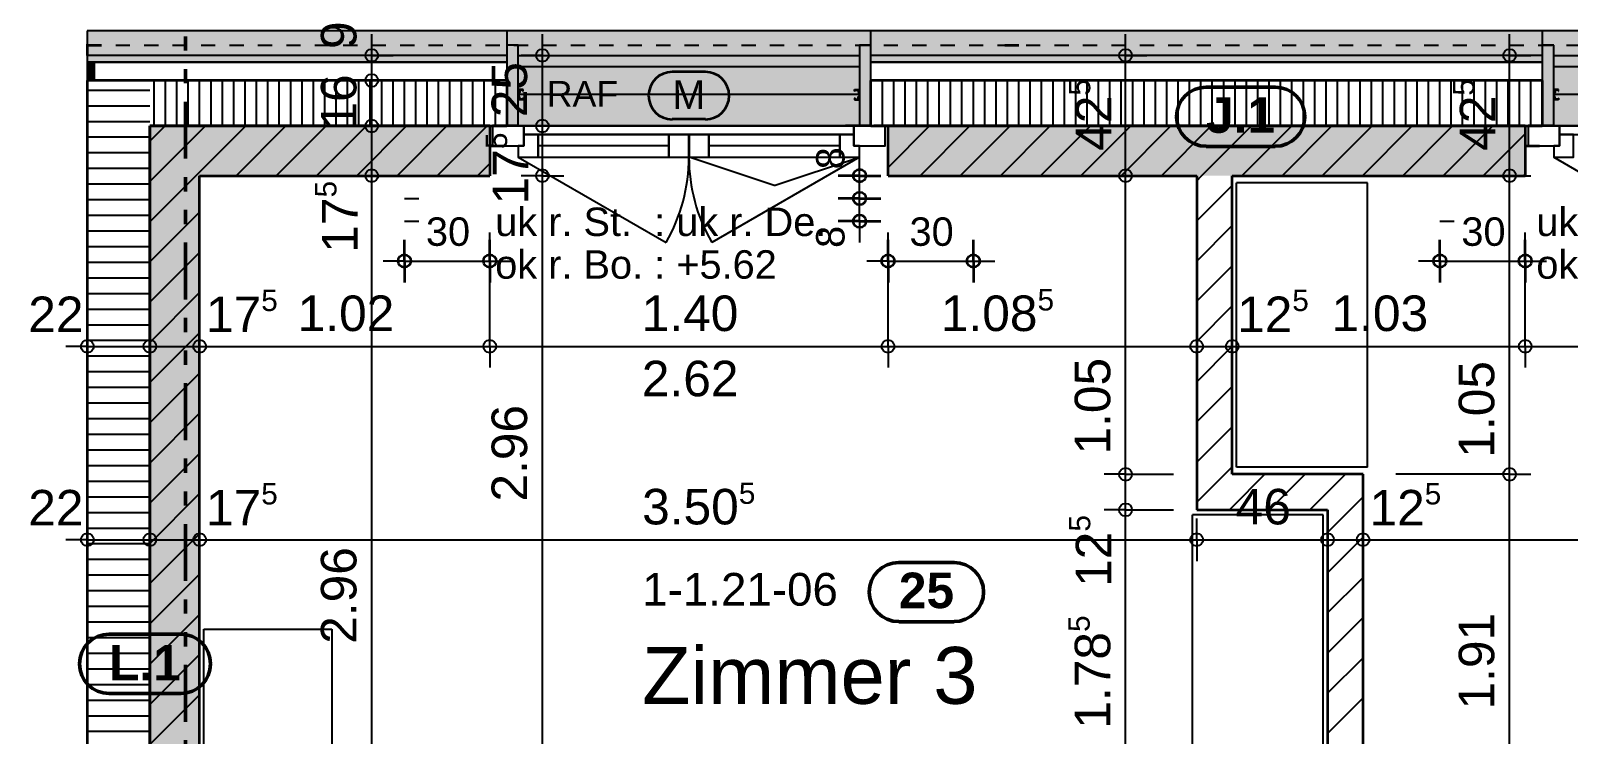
# Model space of a CAD drawing. Header units: centimetres. Extents: x 0.3 to 84.3, y 0.3 to 59.7.
# Drawn here: x 30.82 to 41.63, y 42.89 to 47.83 of the extents above; entities that cross this region are included whole.
import ezdxf

# ---------------------------------------------------------------- set-up
doc = ezdxf.new("R2010")
doc.units = ezdxf.units.CM
for name, pattern in [('AUSGEZOGEN', [0]), ('LINIE_17', [0.05, 0, -0.05]), ('LINIE_23', [0.79, 0.4, -0.13, 0, -0.13, 0, -0.13]), ('PHANTOM', [63.5, 31.75, -6.35, 6.35, -6.35, 6.35, -6.35]), ('PUNKT', [6.35, 0, -6.35]), ('RAND', [44.45, 12.7, -6.35, 12.7, -6.35, 0, -6.35]), ('VERDECKT', [9.525, 6.35, -3.175])]:
    doc.linetypes.add(name, pattern=pattern)
for name, color, linetype, lineweight in [('Allgemein', 7, 'AUSGEZOGEN', 35), ('Bauachsen grob', 7, 'RAND', 25), ('Daemmung', 7, 'AUSGEZOGEN', 35), ('Fenster', 7, 'AUSGEZOGEN', 35), ('Fuellflaeche tragende Wände MW', 7, 'AUSGEZOGEN', 25), ('Holz Fassadenverkleidung', 7, 'AUSGEZOGEN', 35), ('Holzgelaender', 7, 'AUSGEZOGEN', 50), ('Konstruktion oben', 7, 'VERDECKT', 25), ('Oeffnungsrichtung Fenster', 7, 'AUSGEZOGEN', 25), ('Raumbezeichnung', 7, 'AUSGEZOGEN', 35), ('Rolladen', 7, 'AUSGEZOGEN', 25), ('Spengler', 7, 'AUSGEZOGEN', 35), ('Text Koten', 7, 'AUSGEZOGEN', 50), ('Text Werkplan Ausfuehrung', 7, 'AUSGEZOGEN', 50), ('Unterkonstruktion', 7, 'AUSGEZOGEN', 35), ('Vorhangbrett', 7, 'AUSGEZOGEN', 25), ('Wand Mauerwerk tragend', 7, 'AUSGEZOGEN', 35), ('Werkplan- Ausfuehrungsmasse', 7, 'AUSGEZOGEN', 25)]:
    doc.layers.add(name, color=color, linetype=linetype, lineweight=lineweight)
doc.layers.add('Elektro Text', color=7, linetype='AUSGEZOGEN', lineweight=35, true_color=0x656565)
doc.layers.add('Moebel', color=7, linetype='AUSGEZOGEN', lineweight=25, true_color=0xababab)
doc.styles.add('ARIAL', font='ARIAL.TTF')

msp = doc.modelspace()

# ---------------------------------------------------------------- hatches: boundary and pattern name
at = {"layer": 'Allgemein', "linetype": 'AUSGEZOGEN', "lineweight": 25}
h = msp.add_hatch(color=32, dxfattribs=at)
h.paths.add_polyline_path([(36.73, 47.612), (41.45, 47.612), (41.45, 47.66), (36.73, 47.66)])
h.paths.add_polyline_path([(31.22, 47.612), (34.17, 47.612), (34.17, 47.66), (31.22, 47.66)])
h.paths.add_polyline_path([(44.01, 47.612), (48.73, 47.612), (48.73, 47.66), (44.01, 47.66)])
h.paths.add_polyline_path([(51.29, 47.612), (54.45, 47.612), (54.45, 47.66), (51.29, 47.66)])
h.paths.add_polyline_path([(57.01, 47.612), (58.49, 47.612), (58.49, 47.66), (57.01, 47.66)])
msp.add_hatch(color=32, dxfattribs=at).paths.add_polyline_path([(31.22, 47.602), (31.22, 47.484), (31.268, 47.484), (31.268, 47.602)])
at = {"layer": 'Daemmung', "linetype": 'AUSGEZOGEN', "lineweight": 25}
for points in [[(34.17, 47.484), (34.17, 47.164), (34.25, 47.164), (34.25, 47.484), (34.25, 47.564), (34.25, 47.612), (34.25, 47.66), (34.25, 47.732), (34.17, 47.732), (34.17, 47.66), (34.17, 47.612), (34.17, 47.564)], [(36.65, 47.484), (36.65, 47.164), (36.73, 47.164), (36.73, 47.484), (36.73, 47.564), (36.73, 47.612), (36.73, 47.66), (36.73, 47.732), (36.65, 47.732), (36.65, 47.66), (36.65, 47.612), (36.65, 47.564)], [(41.45, 47.484), (41.45, 47.164), (41.53, 47.164), (41.53, 47.484), (41.53, 47.564), (41.53, 47.612), (41.53, 47.66), (41.53, 47.732), (41.45, 47.732), (41.45, 47.66), (41.45, 47.612), (41.45, 47.564)]]:
    msp.add_hatch(color=32, dxfattribs=at).paths.add_polyline_path(points)
at = {"layer": 'Fuellflaeche tragende Wände MW', "linetype": 'AUSGEZOGEN', "lineweight": 25}
for points in [[(31.66, 47.164), (31.66, 46.814), (34.05, 46.814), (34.05, 47.164)], [(36.85, 47.164), (36.85, 46.814), (41.33, 46.814), (41.33, 47.164)], [(31.66, 46.814), (31.66, 40.464), (32.01, 40.464), (32.01, 46.814)]]:
    msp.add_hatch(color=254, dxfattribs=at).paths.add_polyline_path(points)
at = {"layer": 'Holzgelaender', "linetype": 'AUSGEZOGEN', "lineweight": 25, "true_color": 0xe3e3e3}
for points in [[(34.25, 47.58), (36.65, 47.58), (36.65, 47.66), (34.25, 47.66)], [(41.53, 47.58), (43.93, 47.58), (43.93, 47.66), (41.53, 47.66)]]:
    msp.add_hatch(color=254, dxfattribs=at).paths.add_polyline_path(points)
at = {"layer": 'Spengler', "linetype": 'AUSGEZOGEN', "lineweight": 25, "true_color": 0xfafafa}
for points in [[(34.17, 47.832), (31.22, 47.832), (31.22, 47.66), (34.17, 47.66)], [(36.73, 47.832), (34.17, 47.832), (34.17, 47.732), (34.25, 47.732), (34.25, 47.164), (36.65, 47.164), (36.65, 47.732), (36.73, 47.732)], [(41.45, 47.832), (36.73, 47.832), (36.73, 47.66), (41.45, 47.66)], [(44.01, 47.832), (41.45, 47.832), (41.45, 47.732), (41.53, 47.732), (41.53, 47.164), (43.93, 47.164), (43.93, 47.732), (44.01, 47.732)]]:
    msp.add_hatch(color=7, dxfattribs=at).paths.add_polyline_path(points)

# ---------------------------------------------------------------- linework, layer by layer
at = {"layer": 'Allgemein', "color": 7, "linetype": 'AUSGEZOGEN', "lineweight": 25}
for p, q in [((34.17, 47.66), (31.22, 47.66)), ((31.22, 47.66), (31.22, 47.612)), ((31.22, 47.612), (34.17, 47.612)), ((31.22, 47.602), (31.22, 47.484)), ((31.268, 47.602), (31.22, 47.602)), ((31.268, 47.564), (31.268, 47.602)), ((31.268, 47.484), (31.268, 47.564)), ((41.45, 47.66), (36.73, 47.66)), ((36.73, 47.612), (41.45, 47.612)), ((31.22, 47.484), (31.268, 47.484))]:
    msp.add_line(p, q, dxfattribs=at)
at = {"layer": 'Bauachsen grob', "color": 32, "linetype": 'LINIE_23', "lineweight": 50, "true_color": 0xc36e14}
msp.add_line((31.91, 1.394), (31.91, 57.974), dxfattribs=at)
at = {"layer": 'Daemmung', "color": 7, "linetype": 'AUSGEZOGEN', "lineweight": 25}
for p, q in [((34.25, 47.732), (34.17, 47.732)), ((34.17, 47.732), (34.17, 47.66)), ((34.25, 47.66), (34.25, 47.732)), ((36.73, 47.732), (36.65, 47.732)), ((36.65, 47.732), (36.65, 47.66)), ((36.73, 47.66), (36.73, 47.732)), ((41.53, 47.732), (41.45, 47.732)), ((41.45, 47.732), (41.45, 47.66)), ((41.53, 47.66), (41.53, 47.732)), ((34.17, 47.612), (34.17, 47.564)), ((34.17, 47.564), (34.17, 47.484)), ((34.25, 47.612), (34.25, 47.66)), ((34.25, 47.564), (34.25, 47.612)), ((34.25, 47.484), (34.25, 47.564)), ((36.65, 47.66), (36.65, 47.612)), ((36.65, 47.612), (36.65, 47.564)), ((36.65, 47.564), (36.65, 47.484)), ((36.73, 47.564), (36.73, 47.612)), ((36.73, 47.484), (36.73, 47.564)), ((41.45, 47.612), (41.45, 47.564)), ((41.45, 47.564), (41.45, 47.484)), ((41.53, 47.612), (41.53, 47.66)), ((41.53, 47.564), (41.53, 47.612)), ((41.53, 47.484), (41.53, 47.564)), ((34.17, 47.484), (34.17, 47.164)), ((34.25, 47.164), (34.25, 47.484)), ((36.65, 47.484), (36.65, 47.164)), ((36.73, 47.164), (36.73, 47.484)), ((41.45, 47.484), (41.45, 47.164)), ((41.53, 47.164), (41.53, 47.484)), ((31.66, 47.414), (31.22, 47.414)), ((31.66, 47.304), (31.22, 47.304)), ((31.66, 47.304), (31.22, 47.304)), ((31.66, 47.194), (31.22, 47.194)), ((34.17, 47.164), (34.25, 47.164)), ((36.65, 47.164), (36.73, 47.164)), ((41.45, 47.164), (41.53, 47.164)), ((31.66, 47.084), (31.22, 47.084)), ((31.66, 46.974), (31.22, 46.974)), ((31.66, 46.864), (31.22, 46.864)), ((31.66, 46.864), (31.22, 46.864)), ((31.66, 46.754), (31.22, 46.754)), ((31.66, 46.644), (31.22, 46.644)), ((31.66, 46.534), (31.22, 46.534)), ((31.66, 46.424), (31.22, 46.424)), ((31.66, 46.424), (31.22, 46.424)), ((31.66, 46.314), (31.22, 46.314)), ((31.66, 46.204), (31.22, 46.204)), ((31.66, 46.094), (31.22, 46.094)), ((31.66, 45.984), (31.22, 45.984)), ((31.66, 45.984), (31.22, 45.984)), ((31.66, 45.874), (31.22, 45.874)), ((31.66, 45.764), (31.22, 45.764)), ((31.66, 45.654), (31.22, 45.654)), ((31.66, 45.544), (31.22, 45.544)), ((31.66, 45.544), (31.22, 45.544)), ((31.66, 45.434), (31.22, 45.434)), ((31.66, 45.324), (31.22, 45.324)), ((31.66, 45.214), (31.22, 45.214)), ((31.66, 45.104), (31.22, 45.104)), ((31.66, 45.104), (31.22, 45.104)), ((31.66, 44.994), (31.22, 44.994)), ((31.66, 44.884), (31.22, 44.884)), ((31.66, 44.774), (31.22, 44.774)), ((31.66, 44.664), (31.22, 44.664)), ((31.66, 44.664), (31.22, 44.664)), ((31.66, 44.554), (31.22, 44.554)), ((31.66, 44.444), (31.22, 44.444)), ((31.66, 44.334), (31.22, 44.334)), ((31.66, 44.224), (31.22, 44.224)), ((31.66, 44.224), (31.22, 44.224)), ((31.66, 44.114), (31.22, 44.114)), ((31.66, 44.004), (31.22, 44.004)), ((31.66, 43.894), (31.22, 43.894)), ((31.66, 43.784), (31.22, 43.784)), ((31.66, 43.784), (31.22, 43.784)), ((31.66, 43.674), (31.22, 43.674)), ((31.66, 43.564), (31.22, 43.564)), ((31.66, 43.454), (31.22, 43.454)), ((31.66, 43.344), (31.22, 43.344)), ((31.66, 43.344), (31.22, 43.344)), ((31.66, 43.234), (31.22, 43.234)), ((31.66, 43.124), (31.22, 43.124)), ((31.66, 43.014), (31.22, 43.014)), ((31.66, 42.904), (31.22, 42.904)), ((31.66, 42.904), (31.22, 42.904))]:
    msp.add_line(p, q, dxfattribs=at)
at = {"layer": 'Daemmung', "color": 7, "linetype": 'AUSGEZOGEN', "lineweight": 35}
for p, q in [((31.268, 47.484), (31.22, 47.484)), ((31.22, 47.484), (31.22, 47.164)), ((31.66, 47.484), (31.268, 47.484)), ((34.17, 47.484), (31.66, 47.484)), ((34.17, 47.484), (34.17, 47.164)), ((36.73, 47.164), (36.73, 47.484)), ((41.45, 47.484), (36.73, 47.484)), ((41.45, 47.484), (41.45, 47.164)), ((31.22, 47.164), (31.22, 40.264)), ((31.66, 46.814), (31.66, 47.164)), ((31.66, 47.164), (32.01, 47.164)), ((32.01, 47.164), (34.05, 47.164)), ((34.05, 47.164), (34.17, 47.164)), ((36.73, 47.164), (36.85, 47.164)), ((36.85, 47.164), (41.33, 47.164)), ((41.33, 47.164), (41.45, 47.164)), ((31.66, 40.464), (31.66, 46.814))]:
    msp.add_line(p, q, dxfattribs=at)
at = {"layer": 'Daemmung', "color": 7, "linetype": 'AUSGEZOGEN', "lineweight": 25}
for points in [[(31.69, 47.164), (31.69, 47.484), (31.69, 47.484)], [(31.77, 47.164), (31.77, 47.484), (31.77, 47.484)], [(31.85, 47.164), (31.85, 47.484), (31.85, 47.484)], [(31.93, 47.164), (31.93, 47.484), (31.93, 47.484)], [(31.93, 47.164), (31.93, 47.484), (31.93, 47.484)], [(32.01, 47.164), (32.01, 47.484), (32.01, 47.484)], [(32.09, 47.164), (32.09, 47.484), (32.09, 47.484)], [(32.17, 47.164), (32.17, 47.484), (32.17, 47.484)], [(32.25, 47.164), (32.25, 47.484), (32.25, 47.484)], [(32.25, 47.164), (32.25, 47.484), (32.25, 47.484)], [(32.33, 47.164), (32.33, 47.484), (32.33, 47.484)], [(32.41, 47.164), (32.41, 47.484), (32.41, 47.484)], [(32.49, 47.164), (32.49, 47.484), (32.49, 47.484)], [(32.57, 47.164), (32.57, 47.484), (32.57, 47.484)], [(32.57, 47.164), (32.57, 47.484), (32.57, 47.484)], [(32.65, 47.164), (32.65, 47.484), (32.65, 47.484)], [(32.73, 47.164), (32.73, 47.484), (32.73, 47.484)], [(32.81, 47.164), (32.81, 47.484), (32.81, 47.484)], [(32.89, 47.164), (32.89, 47.484), (32.89, 47.484)], [(32.89, 47.164), (32.89, 47.484), (32.89, 47.484)], [(32.97, 47.164), (32.97, 47.484), (32.97, 47.484)], [(33.05, 47.164), (33.05, 47.484), (33.05, 47.484)], [(33.13, 47.164), (33.13, 47.484), (33.13, 47.484)], [(33.21, 47.164), (33.21, 47.484), (33.21, 47.484)], [(33.21, 47.164), (33.21, 47.484), (33.21, 47.484)], [(33.29, 47.164), (33.29, 47.484), (33.29, 47.484)], [(33.37, 47.164), (33.37, 47.484), (33.37, 47.484)], [(33.45, 47.164), (33.45, 47.484), (33.45, 47.484)], [(33.53, 47.164), (33.53, 47.484), (33.53, 47.484)], [(33.53, 47.164), (33.53, 47.484), (33.53, 47.484)], [(33.61, 47.164), (33.61, 47.484), (33.61, 47.484)], [(33.69, 47.164), (33.69, 47.484), (33.69, 47.484)], [(33.77, 47.164), (33.77, 47.484), (33.77, 47.484)], [(33.85, 47.164), (33.85, 47.484), (33.85, 47.484)], [(33.85, 47.164), (33.85, 47.484), (33.85, 47.484)], [(33.93, 47.164), (33.93, 47.484), (33.93, 47.484)], [(34.01, 47.164), (34.01, 47.484), (34.01, 47.484)], [(34.09, 47.164), (34.09, 47.484), (34.09, 47.484)], [(34.17, 47.164), (34.17, 47.484), (34.17, 47.484), (34.17, 47.484), (34.17, 47.484), (34.17, 47.484)], [(34.17, 47.164), (34.17, 47.484), (34.17, 47.484), (34.17, 47.484), (34.17, 47.484), (34.17, 47.484)], [(36.73, 47.164), (36.73, 47.401), (36.73, 47.401), (36.73, 47.484), (36.73, 47.484)], [(36.81, 47.164), (36.81, 47.398), (36.81, 47.398), (36.81, 47.484), (36.81, 47.484)], [(36.89, 47.164), (36.89, 47.396), (36.89, 47.396), (36.89, 47.484), (36.89, 47.484)], [(36.97, 47.164), (36.97, 47.393), (36.97, 47.393), (36.97, 47.484), (36.97, 47.484)], [(37.05, 47.164), (37.05, 47.39), (37.05, 47.39), (37.05, 47.484), (37.05, 47.484)], [(37.05, 47.164), (37.05, 47.39), (37.05, 47.39), (37.05, 47.484), (37.05, 47.484)], [(37.13, 47.164), (37.13, 47.388), (37.13, 47.388), (37.13, 47.484), (37.13, 47.484)], [(37.21, 47.164), (37.21, 47.385), (37.21, 47.385), (37.21, 47.484), (37.21, 47.484)], [(37.29, 47.164), (37.29, 47.383), (37.29, 47.383), (37.29, 47.484), (37.29, 47.484)], [(37.37, 47.164), (37.37, 47.38), (37.37, 47.38), (37.37, 47.484), (37.37, 47.484)], [(37.37, 47.164), (37.37, 47.38), (37.37, 47.38), (37.37, 47.484), (37.37, 47.484)], [(37.45, 47.164), (37.45, 47.377), (37.45, 47.377), (37.45, 47.484), (37.45, 47.484)], [(37.53, 47.164), (37.53, 47.375), (37.53, 47.375), (37.53, 47.484), (37.53, 47.484)], [(37.61, 47.164), (37.61, 47.372), (37.61, 47.372), (37.61, 47.484), (37.61, 47.484)], [(37.69, 47.164), (37.69, 47.37), (37.69, 47.37), (37.69, 47.484), (37.69, 47.484)], [(37.69, 47.164), (37.69, 47.37), (37.69, 47.37), (37.69, 47.484), (37.69, 47.484)], [(37.77, 47.164), (37.77, 47.367), (37.77, 47.367), (37.77, 47.484), (37.77, 47.484)], [(37.85, 47.164), (37.85, 47.364), (37.85, 47.364), (37.85, 47.484), (37.85, 47.484)], [(37.93, 47.164), (37.93, 47.362), (37.93, 47.362), (37.93, 47.484), (37.93, 47.484)], [(38.01, 47.164), (38.01, 47.359), (38.01, 47.359), (38.01, 47.484), (38.01, 47.484)], [(38.01, 47.164), (38.01, 47.359), (38.01, 47.359), (38.01, 47.484), (38.01, 47.484)], [(38.09, 47.164), (38.09, 47.357), (38.09, 47.357), (38.09, 47.484), (38.09, 47.484)], [(38.17, 47.164), (38.17, 47.354), (38.17, 47.354), (38.17, 47.484), (38.17, 47.484)], [(38.25, 47.164), (38.25, 47.351), (38.25, 47.351), (38.25, 47.484), (38.25, 47.484)], [(38.33, 47.164), (38.33, 47.349), (38.33, 47.349), (38.33, 47.484), (38.33, 47.484)], [(38.33, 47.164), (38.33, 47.349), (38.33, 47.349), (38.33, 47.484), (38.33, 47.484)], [(38.41, 47.164), (38.41, 47.346), (38.41, 47.346), (38.41, 47.484), (38.41, 47.484)], [(38.49, 47.164), (38.49, 47.344), (38.49, 47.344), (38.49, 47.484), (38.49, 47.484)], [(38.57, 47.164), (38.57, 47.341), (38.57, 47.341), (38.57, 47.484), (38.57, 47.484)], [(38.65, 47.164), (38.65, 47.338), (38.65, 47.338), (38.65, 47.484), (38.65, 47.484)], [(38.65, 47.164), (38.65, 47.338), (38.65, 47.338), (38.65, 47.484), (38.65, 47.484)], [(38.73, 47.164), (38.73, 47.336), (38.73, 47.336), (38.73, 47.484), (38.73, 47.484)], [(38.81, 47.164), (38.81, 47.333), (38.81, 47.333), (38.81, 47.484), (38.81, 47.484)], [(38.89, 47.164), (38.89, 47.331), (38.89, 47.331), (38.89, 47.484), (38.89, 47.484)], [(38.97, 47.164), (38.97, 47.328), (38.97, 47.328), (38.97, 47.484), (38.97, 47.484)], [(38.97, 47.164), (38.97, 47.328), (38.97, 47.328), (38.97, 47.484), (38.97, 47.484)], [(39.05, 47.164), (39.05, 47.325), (39.05, 47.325), (39.05, 47.484), (39.05, 47.484)], [(39.13, 47.164), (39.13, 47.323), (39.13, 47.323), (39.13, 47.484), (39.13, 47.484)], [(39.21, 47.164), (39.21, 47.32), (39.21, 47.32), (39.21, 47.484), (39.21, 47.484)], [(39.29, 47.164), (39.29, 47.317), (39.29, 47.317), (39.29, 47.484), (39.29, 47.484)], [(39.29, 47.164), (39.29, 47.317), (39.29, 47.317), (39.29, 47.484), (39.29, 47.484)], [(39.37, 47.164), (39.37, 47.315), (39.37, 47.315), (39.37, 47.484), (39.37, 47.484)], [(39.45, 47.164), (39.45, 47.312), (39.45, 47.312), (39.45, 47.484), (39.45, 47.484)], [(39.53, 47.164), (39.53, 47.31), (39.53, 47.31), (39.53, 47.484), (39.53, 47.484)], [(39.61, 47.164), (39.61, 47.307), (39.61, 47.307), (39.61, 47.484), (39.61, 47.484)], [(39.61, 47.164), (39.61, 47.307), (39.61, 47.307), (39.61, 47.484), (39.61, 47.484)], [(39.69, 47.164), (39.69, 47.304), (39.69, 47.304), (39.69, 47.484), (39.69, 47.484)], [(39.77, 47.164), (39.77, 47.302), (39.77, 47.302), (39.77, 47.484), (39.77, 47.484)], [(39.85, 47.164), (39.85, 47.299), (39.85, 47.299), (39.85, 47.484), (39.85, 47.484)], [(39.93, 47.164), (39.93, 47.297), (39.93, 47.297), (39.93, 47.484), (39.93, 47.484)], [(39.93, 47.164), (39.93, 47.297), (39.93, 47.297), (39.93, 47.484), (39.93, 47.484)], [(40.01, 47.164), (40.01, 47.294), (40.01, 47.294), (40.01, 47.484), (40.01, 47.484)], [(40.09, 47.164), (40.09, 47.291), (40.09, 47.291), (40.09, 47.484), (40.09, 47.484)], [(40.17, 47.164), (40.17, 47.289), (40.17, 47.289), (40.17, 47.484), (40.17, 47.484)], [(40.25, 47.164), (40.25, 47.286), (40.25, 47.286), (40.25, 47.484), (40.25, 47.484)], [(40.25, 47.164), (40.25, 47.286), (40.25, 47.286), (40.25, 47.484), (40.25, 47.484)], [(40.33, 47.164), (40.33, 47.284), (40.33, 47.284), (40.33, 47.484), (40.33, 47.484)], [(40.41, 47.164), (40.41, 47.281), (40.41, 47.281), (40.41, 47.484), (40.41, 47.484)], [(40.49, 47.164), (40.49, 47.278), (40.49, 47.278), (40.49, 47.484), (40.49, 47.484)], [(40.57, 47.164), (40.57, 47.276), (40.57, 47.276), (40.57, 47.484), (40.57, 47.484)], [(40.57, 47.164), (40.57, 47.276), (40.57, 47.276), (40.57, 47.484), (40.57, 47.484)], [(40.65, 47.164), (40.65, 47.273), (40.65, 47.273), (40.65, 47.484), (40.65, 47.484)], [(40.73, 47.164), (40.73, 47.271), (40.73, 47.271), (40.73, 47.484), (40.73, 47.484)], [(40.81, 47.164), (40.81, 47.268), (40.81, 47.268), (40.81, 47.484), (40.81, 47.484)], [(40.89, 47.164), (40.89, 47.265), (40.89, 47.265), (40.89, 47.484), (40.89, 47.484)], [(40.89, 47.164), (40.89, 47.265), (40.89, 47.265), (40.89, 47.484), (40.89, 47.484)], [(40.97, 47.164), (40.97, 47.263), (40.97, 47.263), (40.97, 47.484), (40.97, 47.484)], [(41.05, 47.164), (41.05, 47.26), (41.05, 47.26), (41.05, 47.484), (41.05, 47.484)], [(41.13, 47.164), (41.13, 47.258), (41.13, 47.258), (41.13, 47.484), (41.13, 47.484)], [(41.21, 47.164), (41.21, 47.255), (41.21, 47.255), (41.21, 47.484), (41.21, 47.484)], [(41.21, 47.164), (41.21, 47.255), (41.21, 47.255), (41.21, 47.484), (41.21, 47.484)], [(41.29, 47.164), (41.29, 47.252), (41.29, 47.252), (41.29, 47.484), (41.29, 47.484)], [(41.37, 47.164), (41.37, 47.25), (41.37, 47.25), (41.37, 47.484), (41.37, 47.484)]]:
    msp.add_lwpolyline(points, dxfattribs=at)
at = {"layer": 'Elektro Text', "color": 40, "linetype": 'AUSGEZOGEN', "lineweight": 35}
for p, q in [((35.566, 47.544), (35.333, 47.544)), ((35.566, 47.211), (35.333, 47.211))]:
    msp.add_line(p, q, dxfattribs=at)
for centre, start, end in [((35.333, 47.377), 90, 270), ((35.566, 47.377), 270, 90)]:
    msp.add_arc(centre, 0.167, start, end, dxfattribs=at)
at = {"layer": 'Fenster', "color": 7, "linetype": 'AUSGEZOGEN', "lineweight": 25}
for p, q in [((35.309, 47.024), (34.39, 47.024)), ((36.51, 47.024), (35.591, 47.024))]:
    msp.add_line(p, q, dxfattribs=at)
for points in [[(36.73, 47.164), (36.73, 47.832), (34.17, 47.832), (34.17, 47.164), (36.73, 47.164)], [(44.01, 47.164), (44.01, 47.832), (41.45, 47.832), (41.45, 47.164), (44.01, 47.164)], [(34.29, 47.164), (34.07, 47.164), (34.07, 47.024), (34.29, 47.024), (34.29, 47.164)], [(34.29, 47.104), (35.449, 47.104), (35.449, 47.024), (35.451, 47.024), (35.451, 47.104), (36.61, 47.104), (36.61, 47.164), (34.29, 47.164), (34.29, 47.104)], [(36.83, 47.164), (36.61, 47.164), (36.61, 47.024), (36.83, 47.024), (36.83, 47.164)], [(41.57, 47.164), (41.35, 47.164), (41.35, 47.024), (41.57, 47.024), (41.57, 47.164)], [(41.57, 47.104), (42.729, 47.104), (42.729, 47.024), (42.731, 47.024), (42.731, 47.104), (43.89, 47.104), (43.89, 47.164), (41.57, 47.164), (41.57, 47.104)], [(34.39, 47.104), (34.29, 47.104), (34.29, 47.024), (34.25, 47.024), (34.25, 46.944), (34.39, 46.944), (34.39, 47.104)], [(35.309, 47.104), (34.39, 47.104), (34.39, 46.944), (35.309, 46.944), (35.309, 47.104)], [(35.449, 47.024), (35.449, 47.104), (35.309, 47.104), (35.309, 46.944), (35.449, 46.944), (35.449, 47.024)], [(35.591, 47.104), (35.451, 47.104), (35.451, 47.024), (35.451, 46.944), (35.591, 46.944), (35.591, 47.104)], [(36.51, 47.104), (35.591, 47.104), (35.591, 46.944), (36.51, 46.944), (36.51, 47.104)], [(36.65, 47.024), (36.61, 47.024), (36.61, 47.104), (36.51, 47.104), (36.51, 46.944), (36.65, 46.944), (36.65, 47.024)], [(41.67, 47.104), (41.57, 47.104), (41.57, 47.024), (41.53, 47.024), (41.53, 46.944), (41.67, 46.944), (41.67, 47.104)]]:
    msp.add_lwpolyline(points, dxfattribs=at)
at = {"layer": 'Holz Fassadenverkleidung', "color": 7, "linetype": 'LINIE_17', "lineweight": 25}
msp.add_line((31.22, 47.732), (63.288, 47.732), dxfattribs=at)
at = {"layer": 'Holzgelaender', "color": 7, "linetype": 'AUSGEZOGEN', "lineweight": 25}
for p, q in [((34.25, 47.66), (36.65, 47.66)), ((34.25, 47.58), (34.25, 47.66)), ((36.65, 47.58), (34.25, 47.58)), ((36.65, 47.66), (36.65, 47.58)), ((41.53, 47.66), (43.93, 47.66)), ((41.53, 47.58), (41.53, 47.66)), ((43.93, 47.58), (41.53, 47.58))]:
    msp.add_line(p, q, dxfattribs=at)
at = {"layer": 'Konstruktion oben', "color": 7, "linetype": 'PUNKT', "lineweight": 35}
for p, q in [((31.22, 47.74), (31.22, 47.66)), ((31.22, 47.732), (63.288, 47.732))]:
    msp.add_line(p, q, dxfattribs=at)
at = {"layer": 'Moebel', "color": 253, "linetype": 'AUSGEZOGEN', "lineweight": 25, "true_color": 0xababab}
for p, q in [((39.3, 44.764), (39.3, 46.764)), ((40.22, 46.764), (39.3, 46.764)), ((40.22, 44.764), (40.22, 46.764)), ((40.22, 44.764), (39.3, 44.764)), ((39.91, 44.429), (38.99, 44.429)), ((38.99, 40.929), (38.99, 44.429)), ((39.91, 40.929), (39.91, 44.429)), ((32.04, 42.724), (32.04, 43.624)), ((32.04, 43.624), (32.94, 43.624)), ((32.94, 43.624), (32.94, 42.724))]:
    msp.add_line(p, q, dxfattribs=at)
at = {"layer": 'Oeffnungsrichtung Fenster', "color": 7, "linetype": 'AUSGEZOGEN', "lineweight": 25}
for p, q in [((34.25, 46.944), (35.289, 46.344)), ((36.05, 46.744), (35.451, 46.944)), ((36.65, 46.944), (35.611, 46.344)), ((36.05, 46.744), (36.65, 46.944)), ((41.53, 46.944), (42.569, 46.344))]:
    msp.add_line(p, q, dxfattribs=at)
for centre, start, end in [((34.25, 46.944), 330, 0), ((36.65, 46.944), 180, 210)]:
    msp.add_arc(centre, 1.2, start, end, dxfattribs=at)
at = {"layer": 'Rolladen', "color": 7, "linetype": 'AUSGEZOGEN', "lineweight": 25}
for p, q in [((34.257, 47.402), (34.25, 47.395)), ((34.25, 47.373), (34.25, 47.395)), ((34.25, 47.379), (34.25, 47.389)), ((34.25, 47.378), (34.25, 47.379)), ((34.257, 47.366), (34.25, 47.373)), ((34.251, 47.416), (34.251, 47.42)), ((34.285, 47.42), (34.251, 47.42)), ((34.257, 47.416), (34.251, 47.416)), ((34.257, 47.352), (34.251, 47.352)), ((34.251, 47.348), (34.251, 47.352)), ((34.285, 47.348), (34.251, 47.348)), ((34.261, 47.4), (34.254, 47.393)), ((34.254, 47.393), (34.254, 47.375)), ((34.261, 47.368), (34.254, 47.375)), ((34.257, 47.416), (34.257, 47.402)), ((34.257, 47.352), (34.257, 47.366)), ((34.261, 47.416), (34.261, 47.4)), ((34.281, 47.416), (34.261, 47.416)), ((34.261, 47.352), (34.261, 47.368)), ((34.281, 47.352), (34.261, 47.352)), ((34.281, 47.416), (34.281, 47.408)), ((34.281, 47.408), (34.285, 47.408)), ((34.281, 47.36), (34.285, 47.36)), ((34.281, 47.352), (34.281, 47.36)), ((34.285, 47.408), (34.285, 47.42)), ((34.285, 47.36), (34.285, 47.348)), ((36.615, 47.408), (36.615, 47.42)), ((36.615, 47.42), (36.649, 47.42)), ((36.619, 47.408), (36.615, 47.408)), ((36.615, 47.36), (36.615, 47.348)), ((36.619, 47.36), (36.615, 47.36)), ((36.615, 47.348), (36.649, 47.348)), ((36.619, 47.416), (36.639, 47.416)), ((36.619, 47.416), (36.619, 47.408)), ((36.619, 47.352), (36.619, 47.36)), ((36.619, 47.352), (36.639, 47.352)), ((36.639, 47.416), (36.639, 47.4)), ((36.639, 47.4), (36.646, 47.393)), ((36.639, 47.368), (36.646, 47.375)), ((36.639, 47.352), (36.639, 47.368)), ((36.643, 47.416), (36.649, 47.416)), ((36.643, 47.416), (36.643, 47.402)), ((36.643, 47.402), (36.65, 47.395)), ((36.643, 47.366), (36.65, 47.373)), ((36.643, 47.352), (36.643, 47.366)), ((36.643, 47.352), (36.649, 47.352)), ((36.646, 47.393), (36.646, 47.375)), ((36.649, 47.416), (36.649, 47.42)), ((36.649, 47.348), (36.649, 47.352)), ((36.65, 47.373), (36.65, 47.395)), ((36.65, 47.379), (36.65, 47.389)), ((36.65, 47.378), (36.65, 47.379)), ((41.537, 47.402), (41.53, 47.395)), ((41.53, 47.373), (41.53, 47.395)), ((41.53, 47.379), (41.53, 47.389)), ((41.53, 47.378), (41.53, 47.379)), ((41.537, 47.366), (41.53, 47.373)), ((41.531, 47.416), (41.531, 47.42)), ((41.565, 47.42), (41.531, 47.42)), ((41.537, 47.416), (41.531, 47.416)), ((41.537, 47.352), (41.531, 47.352)), ((41.531, 47.348), (41.531, 47.352)), ((41.565, 47.348), (41.531, 47.348)), ((41.541, 47.4), (41.534, 47.393)), ((41.534, 47.393), (41.534, 47.375)), ((41.541, 47.368), (41.534, 47.375)), ((41.537, 47.416), (41.537, 47.402)), ((41.537, 47.352), (41.537, 47.366)), ((41.541, 47.416), (41.541, 47.4)), ((41.561, 47.416), (41.541, 47.416)), ((41.541, 47.352), (41.541, 47.368)), ((41.561, 47.352), (41.541, 47.352)), ((41.561, 47.416), (41.561, 47.408)), ((41.561, 47.408), (41.565, 47.408)), ((41.561, 47.36), (41.565, 47.36)), ((41.561, 47.352), (41.561, 47.36)), ((41.565, 47.408), (41.565, 47.42)), ((41.565, 47.36), (41.565, 47.348))]:
    msp.add_line(p, q, dxfattribs=at)
at = {"layer": 'Rolladen', "color": 7, "linetype": 'PHANTOM', "lineweight": 25}
for p, q in [((36.65, 47.384), (34.25, 47.384)), ((43.93, 47.384), (41.53, 47.384))]:
    msp.add_line(p, q, dxfattribs=at)
at = {"layer": 'Spengler', "color": 7, "linetype": 'AUSGEZOGEN', "lineweight": 25}
for p, q in [((34.17, 47.832), (31.22, 47.832)), ((31.22, 47.832), (31.22, 47.66)), ((41.45, 47.832), (36.73, 47.832))]:
    msp.add_line(p, q, dxfattribs=at)
at = {"layer": 'Text Werkplan Ausfuehrung', "color": 92, "linetype": 'AUSGEZOGEN', "lineweight": 50, "true_color": 0x00b300}
for p, q in [((39.572, 47.437), (39.086, 47.437)), ((39.572, 47.02), (39.086, 47.02)), ((31.878, 43.589), (31.373, 43.589)), ((31.878, 43.172), (31.373, 43.172))]:
    msp.add_line(p, q, dxfattribs=at)
at = {"layer": 'Text Werkplan Ausfuehrung', "color": 240, "linetype": 'AUSGEZOGEN', "lineweight": 50}
for p, q in [((37.314, 44.094), (36.926, 44.094)), ((37.314, 43.677), (36.926, 43.677))]:
    msp.add_line(p, q, dxfattribs=at)
at = {"layer": 'Text Werkplan Ausfuehrung', "color": 92, "linetype": 'AUSGEZOGEN', "lineweight": 50, "true_color": 0x00b300}
for centre, start, end in [((39.086, 47.229), 90, 270), ((39.572, 47.229), 270, 90), ((31.373, 43.381), 90, 270), ((31.878, 43.381), 270, 90)]:
    msp.add_arc(centre, 0.208, start, end, dxfattribs=at)
at = {"layer": 'Text Werkplan Ausfuehrung', "color": 240, "linetype": 'AUSGEZOGEN', "lineweight": 50}
for centre, start, end in [((36.926, 43.886), 90, 270), ((37.314, 43.886), 270, 90)]:
    msp.add_arc(centre, 0.208, start, end, dxfattribs=at)
at = {"layer": 'Unterkonstruktion', "color": 7, "linetype": 'AUSGEZOGEN', "lineweight": 25}
for p, q in [((34.17, 47.612), (31.22, 47.612)), ((31.22, 47.612), (31.22, 47.602)), ((31.22, 47.602), (31.268, 47.602)), ((31.268, 47.602), (31.268, 47.564)), ((31.268, 47.564), (31.268, 47.484)), ((34.17, 47.612), (34.17, 47.564)), ((34.17, 47.564), (34.17, 47.484)), ((36.73, 47.564), (36.73, 47.612)), ((41.45, 47.612), (36.73, 47.612)), ((36.73, 47.484), (36.73, 47.564)), ((41.45, 47.612), (41.45, 47.564)), ((41.45, 47.564), (41.45, 47.484)), ((31.268, 47.484), (31.66, 47.484)), ((31.66, 47.484), (34.17, 47.484)), ((36.73, 47.484), (41.45, 47.484))]:
    msp.add_line(p, q, dxfattribs=at)
at = {"layer": 'Vorhangbrett', "color": 191, "linetype": 'AUSGEZOGEN', "lineweight": 25, "true_color": 0xbe96ea}
for p, q in [((36.65, 46.814), (36.65, 46.964)), ((36.65, 46.654), (36.65, 46.814)), ((36.65, 46.494), (36.65, 46.654)), ((36.65, 46.494), (36.65, 46.344)), ((33.45, 46.214), (33.3, 46.214)), ((33.45, 46.214), (34.05, 46.214)), ((34.05, 46.214), (34.2, 46.214)), ((36.85, 46.214), (36.7, 46.214)), ((36.85, 46.214), (37.45, 46.214)), ((37.45, 46.214), (37.6, 46.214)), ((40.73, 46.214), (40.58, 46.214)), ((40.73, 46.214), (41.33, 46.214)), ((41.33, 46.214), (41.48, 46.214))]:
    msp.add_line(p, q, dxfattribs=at)
at = {"layer": 'Vorhangbrett', "color": 191, "linetype": 'AUSGEZOGEN', "lineweight": 35, "true_color": 0xbe96ea}
for p, q in [((36.65, 46.814), (36.5, 46.814)), ((36.65, 46.814), (36.8, 46.814)), ((36.65, 46.654), (36.5, 46.654)), ((36.65, 46.654), (36.8, 46.654)), ((36.65, 46.494), (36.5, 46.494)), ((36.65, 46.494), (36.8, 46.494)), ((33.45, 46.214), (33.45, 46.364)), ((34.05, 46.214), (34.05, 46.364)), ((36.85, 46.214), (36.85, 46.364)), ((37.45, 46.214), (37.45, 46.364)), ((40.73, 46.214), (40.73, 46.364)), ((41.33, 46.214), (41.33, 46.364)), ((33.45, 46.214), (33.45, 46.064)), ((34.05, 46.214), (34.05, 46.064)), ((36.85, 46.214), (36.85, 46.064)), ((37.45, 46.214), (37.45, 46.064)), ((40.73, 46.214), (40.73, 46.064)), ((41.33, 46.214), (41.33, 46.064))]:
    msp.add_line(p, q, dxfattribs=at)
at = {"layer": 'Vorhangbrett', "color": 191, "linetype": 'PUNKT', "lineweight": 25, "true_color": 0xbe96ea}
for p, q in [((33.45, 46.654), (37.45, 46.654)), ((44.73, 46.654), (40.73, 46.654)), ((33.45, 46.494), (37.45, 46.494)), ((40.73, 46.494), (44.73, 46.494))]:
    msp.add_line(p, q, dxfattribs=at)
at = {"layer": 'Vorhangbrett', "color": 191, "linetype": 'AUSGEZOGEN', "lineweight": 35, "true_color": 0xbe96ea}
for centre in [(36.65, 46.814), (36.65, 46.654), (36.65, 46.494), (33.45, 46.214), (34.05, 46.214), (36.85, 46.214), (37.45, 46.214), (40.73, 46.214), (41.33, 46.214)]:
    msp.add_circle(centre, 0.045, dxfattribs=at)
at = {"layer": 'Wand Mauerwerk tragend', "color": 7, "linetype": 'AUSGEZOGEN', "lineweight": 35}
for p, q in [((32.01, 47.164), (31.66, 47.164)), ((31.66, 47.164), (31.66, 46.814)), ((34.05, 47.164), (32.01, 47.164)), ((34.05, 47.164), (34.05, 47.024)), ((36.85, 47.024), (36.85, 47.164)), ((41.33, 47.164), (36.85, 47.164)), ((41.33, 47.164), (41.33, 47.024)), ((34.05, 47.024), (34.05, 46.814)), ((36.85, 46.814), (36.85, 47.024)), ((41.33, 47.024), (41.33, 46.814)), ((31.66, 46.814), (31.66, 40.464)), ((32.01, 40.894), (32.01, 46.814)), ((32.01, 46.814), (34.05, 46.814)), ((36.85, 46.814), (39.02, 46.814)), ((39.02, 46.814), (39.02, 44.464)), ((39.27, 44.714), (39.27, 46.814)), ((39.27, 46.814), (41.33, 46.814)), ((40.19, 44.714), (39.27, 44.714)), ((40.19, 44.464), (40.19, 44.714)), ((39.02, 44.464), (39.27, 44.464)), ((39.27, 44.464), (39.94, 44.464)), ((39.94, 44.464), (39.94, 40.894)), ((40.19, 40.894), (40.19, 44.464))]:
    msp.add_line(p, q, dxfattribs=at)
at = {"layer": 'Wand Mauerwerk tragend', "color": 7, "linetype": 'AUSGEZOGEN', "lineweight": 25}
for p, q in [((31.66, 47.056), (31.768, 47.164)), ((32.01, 46.84), (32.334, 47.164)), ((32.01, 47.123), (32.051, 47.164)), ((36.85, 47.155), (36.859, 47.164)), ((36.85, 46.872), (37.142, 47.164)), ((31.66, 46.773), (32.01, 47.123)), ((31.66, 46.49), (32.01, 46.84)), ((39.02, 46.779), (39.055, 46.814)), ((39.02, 46.496), (39.27, 46.746)), ((31.66, 46.208), (32.01, 46.558)), ((39.02, 46.214), (39.27, 46.464)), ((31.66, 45.925), (32.01, 46.275)), ((39.02, 45.931), (39.27, 46.181)), ((31.66, 45.642), (32.01, 45.992)), ((39.02, 45.648), (39.27, 45.898)), ((31.66, 45.359), (32.01, 45.709)), ((39.02, 45.365), (39.27, 45.615)), ((31.66, 45.076), (32.01, 45.426)), ((39.02, 45.082), (39.27, 45.332)), ((31.66, 44.793), (32.01, 45.143)), ((39.02, 44.799), (39.27, 45.049)), ((31.66, 44.51), (32.01, 44.86)), ((39.02, 44.517), (39.27, 44.767)), ((39.27, 44.484), (39.5, 44.714)), ((39.533, 44.464), (39.783, 44.714)), ((39.816, 44.464), (40.066, 44.714)), ((31.66, 44.228), (32.01, 44.578)), ((40.099, 44.464), (40.19, 44.555)), ((39.25, 44.464), (39.27, 44.484)), ((39.94, 44.305), (40.099, 44.464)), ((31.66, 43.945), (32.01, 44.295)), ((39.94, 44.022), (40.19, 44.272)), ((31.66, 43.662), (32.01, 44.012)), ((39.94, 43.739), (40.19, 43.989)), ((31.66, 43.379), (32.01, 43.729)), ((39.94, 43.457), (40.19, 43.707)), ((31.66, 43.096), (32.01, 43.446)), ((39.94, 43.174), (40.19, 43.424)), ((31.66, 42.813), (32.01, 43.163)), ((39.94, 42.891), (40.19, 43.141))]:
    msp.add_line(p, q, dxfattribs=at)
at = {"layer": 'Wand Mauerwerk tragend', "color": 180, "linetype": 'PUNKT', "lineweight": 35}
for p, q in [((34.17, 47.164), (34.05, 47.164)), ((34.05, 47.164), (34.05, 47.024)), ((34.25, 47.164), (34.17, 47.164)), ((36.65, 47.164), (34.25, 47.164)), ((36.73, 47.164), (36.65, 47.164)), ((36.85, 47.164), (36.73, 47.164)), ((36.85, 47.024), (36.85, 47.164)), ((41.45, 47.164), (41.33, 47.164)), ((41.33, 47.164), (41.33, 47.024)), ((41.53, 47.164), (41.45, 47.164)), ((43.93, 47.164), (41.53, 47.164)), ((34.05, 47.024), (36.85, 47.024)), ((41.33, 47.024), (44.13, 47.024))]:
    msp.add_line(p, q, dxfattribs=at)
at = {"layer": 'Wand Mauerwerk tragend', "color": 7, "linetype": 'AUSGEZOGEN', "lineweight": 25}
for points in [[(32.266, 46.814), (32.266, 46.814), (32.266, 46.814), (32.266, 46.814), (32.616, 47.164)], [(32.549, 46.814), (32.549, 46.814), (32.549, 46.814), (32.549, 46.814), (32.899, 47.164)], [(32.832, 46.814), (32.832, 46.814), (32.832, 46.814), (32.832, 46.814), (33.182, 47.164)], [(33.115, 46.814), (33.115, 46.814), (33.115, 46.814), (33.115, 46.814), (33.465, 47.164)], [(33.398, 46.814), (33.398, 46.814), (33.398, 46.814), (33.398, 46.814), (33.748, 47.164)], [(33.681, 46.814), (33.681, 46.814), (33.681, 46.814), (33.681, 46.814), (34.031, 47.164)], [(37.075, 46.814), (37.075, 46.814), (37.075, 46.814), (37.075, 46.814), (37.075, 46.814), (37.075, 46.814), (37.425, 47.164)], [(37.358, 46.814), (37.358, 46.814), (37.358, 46.814), (37.358, 46.814), (37.358, 46.814), (37.358, 46.814), (37.708, 47.164)], [(37.64, 46.814), (37.64, 46.814), (37.64, 46.814), (37.64, 46.814), (37.64, 46.814), (37.64, 46.814), (37.99, 47.164)], [(37.923, 46.814), (37.923, 46.814), (37.923, 46.814), (37.923, 46.814), (37.923, 46.814), (37.923, 46.814), (38.273, 47.164)], [(38.206, 46.814), (38.206, 46.814), (38.206, 46.814), (38.206, 46.814), (38.206, 46.814), (38.206, 46.814), (38.556, 47.164)], [(38.489, 46.814), (38.489, 46.814), (38.489, 46.814), (38.489, 46.814), (38.489, 46.814), (38.489, 46.814), (38.839, 47.164)], [(38.772, 46.814), (38.772, 46.814), (38.772, 46.814), (38.772, 46.814), (38.772, 46.814), (38.772, 46.814), (39.122, 47.164)], [(39.055, 46.814), (39.055, 46.814), (39.055, 46.814), (39.055, 46.814), (39.055, 46.814), (39.055, 46.814), (39.405, 47.164)], [(39.338, 46.814), (39.338, 46.814), (39.338, 46.814), (39.338, 46.814), (39.338, 46.814), (39.338, 46.814), (39.688, 47.164)], [(39.62, 46.814), (39.62, 46.814), (39.62, 46.814), (39.62, 46.814), (39.62, 46.814), (39.62, 46.814), (39.97, 47.164)], [(39.903, 46.814), (39.903, 46.814), (39.903, 46.814), (39.903, 46.814), (39.903, 46.814), (39.903, 46.814), (40.253, 47.164)], [(40.186, 46.814), (40.186, 46.814), (40.186, 46.814), (40.186, 46.814), (40.186, 46.814), (40.186, 46.814), (40.536, 47.164)], [(40.469, 46.814), (40.469, 46.814), (40.469, 46.814), (40.469, 46.814), (40.469, 46.814), (40.469, 46.814), (40.819, 47.164)], [(40.752, 46.814), (40.752, 46.814), (40.752, 46.814), (40.752, 46.814), (40.752, 46.814), (40.752, 46.814), (41.102, 47.164)], [(41.035, 46.814), (41.035, 46.814), (41.035, 46.814), (41.035, 46.814), (41.035, 46.814), (41.035, 46.814), (41.33, 47.109)], [(33.964, 46.814), (33.964, 46.814), (33.964, 46.814), (33.964, 46.814), (34.05, 46.9)], [(41.317, 46.814), (41.317, 46.814), (41.317, 46.814), (41.317, 46.814), (41.317, 46.814), (41.317, 46.814), (41.33, 46.827)]]:
    msp.add_lwpolyline(points, dxfattribs=at)
at = {"layer": 'Werkplan- Ausfuehrungsmasse', "color": 7, "linetype": 'AUSGEZOGEN', "lineweight": 25}
for p, q in [((33.22, 47.66), (33.22, 47.81)), ((34.42, 47.66), (34.42, 47.81)), ((38.52, 47.66), (38.52, 47.81)), ((41.22, 47.66), (41.22, 47.81)), ((33.22, 47.66), (33.07, 47.66)), ((33.22, 47.66), (33.37, 47.66)), ((33.22, 47.66), (33.22, 47.66)), ((33.22, 47.484), (33.22, 47.66)), ((34.42, 47.66), (34.27, 47.66)), ((34.42, 47.66), (34.57, 47.66)), ((34.42, 47.66), (34.42, 47.66)), ((34.42, 47.164), (34.42, 47.66)), ((38.52, 47.66), (38.37, 47.66)), ((38.52, 47.66), (38.67, 47.66)), ((38.52, 47.66), (38.52, 47.66)), ((38.52, 46.814), (38.52, 47.66)), ((41.22, 47.66), (41.07, 47.66)), ((41.22, 47.66), (41.37, 47.66)), ((41.22, 47.66), (41.22, 47.66)), ((41.22, 46.814), (41.22, 47.66)), ((33.22, 47.484), (33.07, 47.484)), ((33.22, 47.484), (33.37, 47.484)), ((33.22, 47.484), (33.22, 47.484)), ((33.22, 47.164), (33.22, 47.484)), ((33.22, 47.164), (33.07, 47.164)), ((33.22, 47.164), (33.37, 47.164)), ((33.22, 47.164), (33.22, 47.164)), ((33.22, 46.814), (33.22, 47.164)), ((34.42, 47.164), (34.27, 47.164)), ((34.42, 47.164), (34.57, 47.164)), ((34.42, 47.164), (34.42, 47.164)), ((34.42, 46.814), (34.42, 47.164)), ((33.22, 46.814), (33.07, 46.814)), ((33.22, 46.814), (33.37, 46.814)), ((33.22, 46.814), (33.22, 46.814)), ((33.22, 40.894), (33.22, 46.814)), ((34.42, 46.814), (34.27, 46.814)), ((34.42, 46.814), (34.57, 46.814)), ((34.42, 46.814), (34.42, 46.814)), ((34.42, 40.894), (34.42, 46.814)), ((38.52, 46.814), (38.37, 46.814)), ((38.52, 46.814), (38.67, 46.814)), ((38.52, 46.814), (38.52, 46.814)), ((38.52, 44.714), (38.52, 46.814)), ((41.22, 46.814), (41.07, 46.814)), ((41.22, 46.814), (41.37, 46.814)), ((41.22, 46.814), (41.22, 46.814)), ((41.22, 44.714), (41.22, 46.814)), ((31.22, 45.614), (31.22, 45.764)), ((31.66, 45.614), (31.66, 45.764)), ((32.01, 45.614), (32.01, 45.764)), ((34.05, 45.614), (34.05, 45.764)), ((36.85, 45.614), (36.85, 45.764)), ((39.02, 45.614), (39.02, 45.764)), ((39.27, 45.614), (39.27, 45.764)), ((41.33, 45.614), (41.33, 45.764)), ((31.22, 45.614), (31.07, 45.614)), ((31.22, 45.614), (31.22, 45.464)), ((31.22, 45.614), (31.22, 45.614)), ((31.66, 45.614), (31.66, 45.464)), ((31.66, 45.614), (31.66, 45.614)), ((31.66, 45.614), (32.01, 45.614)), ((32.01, 45.614), (32.01, 45.464)), ((32.01, 45.614), (32.01, 45.614)), ((34.05, 45.614), (34.05, 45.464)), ((36.85, 45.614), (36.85, 45.464)), ((36.85, 45.614), (39.02, 45.614)), ((39.02, 45.614), (39.02, 45.464)), ((39.02, 45.614), (39.02, 45.614)), ((39.02, 45.614), (39.27, 45.614)), ((39.27, 45.614), (39.27, 45.464)), ((39.27, 45.614), (39.27, 45.614)), ((39.27, 45.614), (41.33, 45.614)), ((41.33, 45.614), (41.33, 45.464)), ((41.33, 45.614), (44.13, 45.614)), ((38.52, 44.714), (38.37, 44.714)), ((38.52, 44.714), (38.67, 44.714)), ((38.52, 44.714), (38.858, 44.714)), ((38.52, 44.464), (38.52, 44.714)), ((41.22, 44.714), (41.07, 44.714)), ((41.22, 44.714), (41.37, 44.714)), ((41.22, 40.894), (41.22, 44.714)), ((38.52, 44.464), (38.37, 44.464)), ((38.52, 44.464), (38.67, 44.464)), ((38.52, 44.464), (38.858, 44.464)), ((38.52, 40.894), (38.52, 44.464)), ((31.22, 44.254), (31.22, 44.404)), ((31.66, 44.254), (31.66, 44.404)), ((32.01, 44.254), (32.01, 44.404)), ((39.02, 44.254), (39.02, 44.404)), ((39.94, 44.254), (39.94, 44.404)), ((40.19, 44.254), (40.19, 44.404)), ((31.22, 44.254), (31.07, 44.254)), ((31.22, 44.254), (31.22, 44.104)), ((31.22, 44.254), (31.22, 44.254)), ((31.22, 44.254), (31.66, 44.254)), ((31.66, 44.254), (31.66, 44.104)), ((31.66, 44.254), (31.66, 44.254)), ((31.66, 44.254), (32.01, 44.254)), ((32.01, 44.254), (32.01, 44.104)), ((32.01, 44.254), (32.01, 44.254)), ((32.01, 44.254), (39.02, 44.254)), ((39.02, 44.254), (39.02, 44.104)), ((39.02, 44.254), (39.02, 44.254)), ((39.02, 44.254), (39.94, 44.254)), ((39.94, 44.254), (39.94, 44.104)), ((39.94, 44.254), (39.94, 44.254)), ((39.94, 44.254), (40.19, 44.254)), ((40.19, 44.254), (40.19, 44.104)), ((40.19, 44.254), (40.19, 44.254)), ((40.19, 44.254), (47.21, 44.254))]:
    msp.add_line(p, q, dxfattribs=at)
for points in [[(34.05, 45.614), (34.05, 45.615), (34.05, 45.615), (34.05, 45.676), (34.05, 45.676), (34.05, 45.676), (34.05, 45.676), (34.05, 45.676), (34.05, 45.676), (34.05, 45.676), (34.05, 45.676), (34.05, 45.676), (34.05, 45.676), (34.05, 45.676), (34.05, 45.676), (34.05, 45.676), (34.05, 45.676), (34.05, 45.676), (34.05, 45.676), (34.05, 45.676), (34.05, 45.676), (34.05, 45.676), (34.05, 45.676), (34.05, 45.676), (34.05, 45.676), (34.05, 45.676), (34.05, 45.676), (34.05, 45.676), (34.05, 45.676), (34.05, 45.676), (34.05, 45.676), (34.05, 45.676), (34.05, 45.676), (34.05, 45.676), (34.05, 45.676), (34.05, 45.678), (34.05, 45.678), (34.05, 45.682), (34.05, 45.682), (34.05, 45.684), (34.05, 45.684), (34.05, 46.414)], [(36.85, 45.614), (36.85, 45.676), (36.85, 45.676), (36.85, 45.676), (36.85, 45.676), (36.85, 45.676), (36.85, 45.676), (36.85, 45.676), (36.85, 45.676), (36.85, 45.676), (36.85, 45.676), (36.85, 45.676), (36.85, 45.676), (36.85, 45.676), (36.85, 45.676), (36.85, 45.676), (36.85, 45.676), (36.85, 45.676), (36.85, 45.676), (36.85, 45.676), (36.85, 45.676), (36.85, 45.676), (36.85, 45.676), (36.85, 45.676), (36.85, 45.676), (36.85, 45.676), (36.85, 45.676), (36.85, 45.676), (36.85, 45.676), (36.85, 45.676), (36.85, 45.676), (36.85, 45.679), (36.85, 45.679), (36.85, 45.687), (36.85, 45.687), (36.85, 45.691), (36.85, 45.691), (36.85, 46.414)], [(41.33, 45.614), (41.33, 45.676), (41.33, 45.676), (41.33, 45.676), (41.33, 45.676), (41.33, 45.676), (41.33, 45.676), (41.33, 45.676), (41.33, 45.676), (41.33, 45.676), (41.33, 45.676), (41.33, 45.676), (41.33, 45.676), (41.33, 45.676), (41.33, 45.676), (41.33, 45.676), (41.33, 45.676), (41.33, 45.676), (41.33, 45.676), (41.33, 45.676), (41.33, 45.676), (41.33, 45.676), (41.33, 45.676), (41.33, 45.676), (41.33, 45.676), (41.33, 45.676), (41.33, 45.676), (41.33, 45.676), (41.33, 45.676), (41.33, 45.682), (41.33, 45.682), (41.33, 46.414)], [(31.22, 45.614), (31.501, 45.614), (31.501, 45.614), (31.66, 45.614)], [(32.01, 45.614), (32.888, 45.614), (32.888, 45.614), (34.05, 45.614)], [(34.05, 45.614), (34.274, 45.614), (34.274, 45.614), (35.363, 45.614), (35.363, 45.614), (36.85, 45.614)], [(41.22, 44.714), (41.157, 44.714), (41.157, 44.714), (41.144, 44.714), (41.144, 44.714), (40.42, 44.714)]]:
    msp.add_lwpolyline(points, dxfattribs=at)
for centre in [(33.22, 47.66), (34.42, 47.66), (38.52, 47.66), (41.22, 47.66), (33.22, 47.484), (33.22, 47.164), (34.42, 47.164), (33.22, 46.814), (34.42, 46.814), (38.52, 46.814), (41.22, 46.814), (31.22, 45.614), (31.66, 45.614), (32.01, 45.614), (34.05, 45.614), (36.85, 45.614), (39.02, 45.614), (39.27, 45.614), (41.33, 45.614), (38.52, 44.714), (41.22, 44.714), (38.52, 44.464), (31.22, 44.254), (31.66, 44.254), (32.01, 44.254), (39.02, 44.254), (39.94, 44.254), (40.19, 44.254)]:
    msp.add_circle(centre, 0.045, dxfattribs=at)

# ---------------------------------------------------------------- texts
at = {"layer": 'Elektro Text', "color": 40, "linetype": 'AUSGEZOGEN', "lineweight": 35, "insert": (35.333, 47.284), "char_height": 0.2, "width": 0.1, "attachment_point": 7, "style": 'ARIAL'}
msp.add_mtext('M', dxfattribs=at)
at = {"layer": 'Raumbezeichnung', "color": 7, "linetype": 'AUSGEZOGEN', "lineweight": 50, "insert": (35.122, 43.787), "char_height": 0.23, "width": 0.115, "attachment_point": 7, "style": 'ARIAL'}
msp.add_mtext('1-1.21-06', dxfattribs=at)
at = {"layer": 'Raumbezeichnung', "color": 7, "linetype": 'AUSGEZOGEN', "lineweight": 35, "insert": (35.12, 43.094), "char_height": 0.4, "width": 0.2, "attachment_point": 7, "style": 'ARIAL'}
msp.add_mtext('Zimmer\\~3', dxfattribs=at)
at = {"layer": 'Text Koten', "color": 7, "linetype": 'AUSGEZOGEN', "lineweight": 35, "char_height": 0.2, "width": 0.1, "attachment_point": 7, "style": 'ARIAL'}
for s, insert in [('uk\\~r.\\~St.\\~\\~:\\~uk\\~r.\\~De.', (34.088, 46.387)), ('uk\\~r.\\~St.\\~\\~:\\~uk\\~r.\\~De.', (41.408, 46.387)), ('ok\\~r.\\~Bo.\\~:\\~+5.62', (34.088, 46.087)), ('ok\\~r.\\~Bo.\\~:\\~+5.62', (41.408, 46.087))]:
    msp.add_mtext(s, dxfattribs=dict(at, insert=insert))
at = {"layer": 'Text Werkplan Ausfuehrung', "color": 7, "linetype": 'AUSGEZOGEN', "lineweight": 35, "insert": (34.45, 47.3), "char_height": 0.18, "width": 0.09, "attachment_point": 7, "style": 'ARIAL'}
msp.add_mtext('RAF', dxfattribs=at)
at = {"layer": 'Text Werkplan Ausfuehrung', "color": 92, "linetype": 'AUSGEZOGEN', "lineweight": 50, "true_color": 0x00b300, "char_height": 0.25, "width": 0.125, "attachment_point": 7, "style": 'ARIAL'}
for s, insert in [('\\fArial|i0|b1|c0|p0;J.1', (39.086, 47.112)), ('\\fArial|i0|b1|c0|p0;L.1', (31.373, 43.264))]:
    msp.add_mtext(s, dxfattribs=dict(at, insert=insert))
at = {"layer": 'Text Werkplan Ausfuehrung', "color": 240, "linetype": 'AUSGEZOGEN', "lineweight": 50, "insert": (36.926, 43.769), "char_height": 0.25, "width": 0.125, "attachment_point": 7, "style": 'ARIAL'}
msp.add_mtext('\\fArial|i0|b1|c0|p0;25', dxfattribs=at)
at = {"layer": 'Vorhangbrett', "color": 191, "linetype": 'AUSGEZOGEN', "lineweight": 35, "true_color": 0xbe96ea, "char_height": 0.2, "width": 0.1, "attachment_point": 7, "rotation": 90, "style": 'ARIAL'}
for insert in [(36.547, 46.859), (36.547, 46.306)]:
    msp.add_mtext('8', dxfattribs=dict(at, insert=insert))
at = {"layer": 'Vorhangbrett', "color": 191, "linetype": 'AUSGEZOGEN', "lineweight": 35, "true_color": 0xbe96ea, "char_height": 0.2, "width": 0.1, "attachment_point": 7, "style": 'ARIAL'}
for insert in [(33.601, 46.318), (37.001, 46.318), (40.881, 46.318)]:
    msp.add_mtext('30', dxfattribs=dict(at, insert=insert))
at = {"layer": 'Werkplan- Ausfuehrungsmasse', "color": 7, "linetype": 'AUSGEZOGEN', "lineweight": 50, "attachment_point": 7, "rotation": 90, "style": 'ARIAL'}
for s, insert, char_height, width in [('9', (33.116, 47.705), 0.25, 0.125), ('25', (34.316, 47.225), 0.25, 0.125), ('16', (33.116, 47.138), 0.25, 0.125), ('5', (38.274, 47.377), 0.15, 0.075), ('5', (40.974, 47.377), 0.15, 0.075), ('42', (38.42, 46.989), 0.25, 0.125), ('42', (41.12, 46.989), 0.25, 0.125), ('5', (34.174, 47.001), 0.15, 0.075), ('17', (34.32, 46.612), 0.25, 0.125), ('5', (32.974, 46.661), 0.15, 0.075), ('17', (33.12, 46.272), 0.25, 0.125), ('1.05', (38.416, 44.853), 0.25, 0.125), ('1.05', (41.116, 44.831), 0.25, 0.125), ('2.96', (34.316, 44.522), 0.25, 0.125), ('5', (38.274, 44.311), 0.15, 0.075), ('12', (38.42, 43.922), 0.25, 0.125), ('2.96', (33.116, 43.522), 0.25, 0.125), ('5', (38.27, 43.605), 0.15, 0.075), ('1.91', (41.116, 43.06), 0.25, 0.125), ('1.78', (38.416, 42.925), 0.25, 0.125)]:
    msp.add_mtext(s, dxfattribs=dict(at, insert=insert, char_height=char_height, width=width))
at = {"layer": 'Werkplan- Ausfuehrungsmasse', "color": 7, "linetype": 'AUSGEZOGEN', "lineweight": 50, "attachment_point": 7, "style": 'ARIAL'}
for s, insert, char_height, width in [('22', (30.805, 45.714), 0.25, 0.125), ('17', (32.055, 45.714), 0.25, 0.125), ('5', (32.443, 45.86), 0.15, 0.075), ('1.02', (32.699, 45.718), 0.25, 0.125), ('1.40', (35.118, 45.718), 0.25, 0.125), ('1.08', (37.221, 45.718), 0.25, 0.125), ('5', (37.901, 45.864), 0.15, 0.075), ('12', (39.304, 45.714), 0.25, 0.125), ('5', (39.692, 45.86), 0.15, 0.075), ('1.03', (39.968, 45.718), 0.25, 0.125), ('2.62', (35.119, 45.259), 0.25, 0.125), ('5', (32.443, 44.5), 0.15, 0.075), ('5', (35.801, 44.504), 0.15, 0.075), ('5', (40.623, 44.5), 0.15, 0.075), ('22', (30.805, 44.354), 0.25, 0.125), ('17', (32.055, 44.354), 0.25, 0.125), ('3.50', (35.121, 44.358), 0.25, 0.125), ('46', (39.294, 44.358), 0.25, 0.125), ('12', (40.235, 44.354), 0.25, 0.125)]:
    msp.add_mtext(s, dxfattribs=dict(at, insert=insert, char_height=char_height, width=width))

doc.saveas('drawing.dxf')
